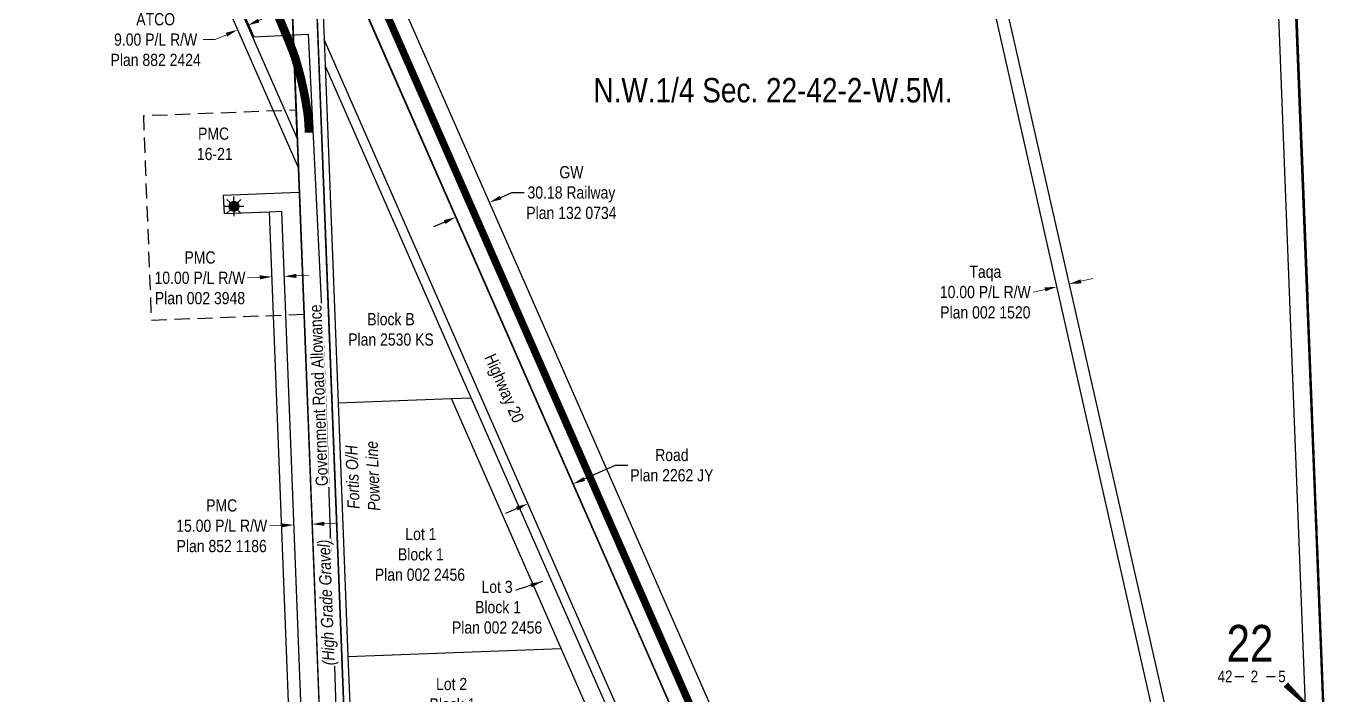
# Model space of a CAD drawing. Extents: x 665644 to 689199, y 5825051 to 5844826.
# Drawn here: x 688036 to 689103, y 5835063 to 5835612 of the extents above; entities that cross this region are included whole.
import ezdxf
from ezdxf.enums import TextEntityAlignment as Align

# ---------------------------------------------------------------- set-up
doc = ezdxf.new("R2010")
doc.units = 0
doc.header["$LTSCALE"] = 5
doc.header["$PDSIZE"] = 0.5
for name, pattern in [('BORDER2', [22.225, 6.35, -3.175, 6.35, -3.175, 0, -3.175]), ('foc-ACCESSROAD', [3.75, 2.5, -1.25]), ('foc-QUARTERLINE', [33, 25, -3, 2, -3]), ('foc-RAIL', [35, 25, -10])]:
    doc.linetypes.add(name, pattern=pattern)
doc.layers.get('Defpoints').update_dxf_attribs({"color": 9})
for name, color, linetype in [('10', 1, 'Continuous'), ('9', 3, 'Continuous'), ('AS-POWER', 104, 'foc-POWER'), ('AS-POWER-T', 104, 'Continuous'), ('AS-RAILWAY', 13, 'TRACKS'), ('AS-ROADS', 254, 'Continuous'), ('AS-TELEPHONE', 224, 'foc-TEL'), ('C-SYMBOL', 7, 'Continuous'), ('F-RW', 190, 'Continuous'), ('F-WS', 190, 'foc-ACCESSROAD'), ('F-WS-S', 190, 'Continuous'), ('L-QSEC', 8, 'foc-QUARTERLINE'), ('L-ROAD-T', 7, 'Continuous'), ('L-SEC', 7, 'Continuous'), ('L-SECLBL', 7, 'Continuous'), ('L-TITLEDB', 4, 'Continuous'), ('L-TITLEDB-T', 4, 'Continuous')]:
    doc.layers.add(name, color=color, linetype=linetype)
doc.layers.add('AS-COUNTY', color=7, linetype='BORDER2', lineweight=60, true_color=0xcc33ff)
for name, color, linetype, lineweight in [('F-RW-T', 190, 'Continuous', 9), ('F-WS-T', 190, 'Continuous', 9), ('T-TEXT', 48, 'Continuous', 18)]:
    doc.layers.add(name, color=color, linetype=linetype, lineweight=lineweight)
doc.styles.add('175L', font='ARIALN.TTF', dxfattribs={"height": 20})
doc.styles.add('80CG', font='ARIALN.TTF', dxfattribs={"height": 10})
doc.styles.add('80L', font='ARIALN.TTF', dxfattribs={"height": 10})
doc.styles.add('80LS', font='ARIALNI.TTF', dxfattribs={"height": 10})
doc.styles.add('foc-LtypeFont', font='ARIALN.TTF', dxfattribs={"height": 7.35})
doc.styles.add('SIMPLEX', font='ARIALN.TTF')
doc.linetypes.add('foc-POWER', pattern='A,6,-1,["P",foc-LtypeFont,S=0.2,R=0,X=-0.625,Y=-0.75],-1.24,4', length=12.24)
doc.linetypes.add('foc-TEL', pattern='A,2,-1,["T",foc-LtypeFont,S=0.2,R=0,X=-0.425,Y=-0.75],-1.24,8', length=12.24)
doc.linetypes.add('foc-TEL-NOLINE', pattern='A,0,-2,["T",foc-LtypeFont,S=0.2,R=0,X=-0.425,Y=-0.75],-10.24', length=12.24)
doc.linetypes.add('TRACKS', pattern='A,3.81,[130,ltypeshp1.shx,S=6.35,R=0,X=0,Y=0],3.81', length=7.62)
doc.dimstyles.new('Compass 5 000', dxfattribs={"dimscale": 5, "dimtxt": 9, "dimasz": 2, "dimexe": 0.2, "dimexo": 0.0625, "dimgap": 0.5, "dimtad": 0, "dimtih": 1, "dimtoh": 1, "dimzin": 0, "dimdsep": 46, "dimtxsty": '80CG', "dimcen": 0.1, "dimse1": 1, "dimse2": 1, "dimclrd": 256, "dimclrt": 256, "dimaunit": 1, "dimadec": 4, "dimazin": 0, "dimtfac": 0.06, "dimtofl": 0, "dimtmove": 0, "dimatfit": 1, "dimfxl": 0.2, "dimtolj": 1, "dimtzin": 0, "dimlwd": -1, "dimarcsym": 0})

# ---------------------------------------------------------------- blocks, each defined once
blk = doc.blocks.new('L-SECLBL')
at = {"layer": '9', "color": 7}
for p, q in [((-5.1, -27.8), (-12.3, -27.8)), ((20.7, -27.8), (13.5, -27.8))]:
    blk.add_line(p, q, dxfattribs=at)
at = {"layer": '10', "color": 2, "style": 'SIMPLEX'}
blk.add_attdef('SEC', text='', height=30, dxfattribs=at).set_placement((0, 0), align=Align.MIDDLE)
at = {"layer": '10', "color": 5, "style": '80L'}
blk.add_attdef('TWP', text='', height=9.5, dxfattribs=at).set_placement((-14.4, -27.4), align=Align.MIDDLE_RIGHT)
blk.add_attdef('RGE', text='', height=9.5, dxfattribs=at).set_placement((3.6, -27.4), align=Align.MIDDLE_CENTER)
blk.add_attdef('MER', text='', height=9.5, dxfattribs=at).set_placement((23.2, -27.4), align=Align.MIDDLE_LEFT)
blk = doc.blocks.new('*D2605')
at = {"layer": 'Defpoints', "color": 0, "transparency": 16777216}
for p in [(688879.7, 5835401), (688880.3, 5835398.1), (688889.6, 5835403.3)]:
    blk.add_point(p, dxfattribs=at)
at = {"layer": 'F-RW-T', "transparency": 16777216}
for p, q in [((688900, 5835402.6), (688909.8, 5835404.8)), ((688870.6, 5835395.9), (688860.8, 5835393.7))]:
    blk.add_line(p, q, dxfattribs=at)
for points in [[(688899.7, 5835404.2), (688900.4, 5835400.9), (688890.3, 5835400.4)], [(688870.2, 5835397.5), (688870.9, 5835394.3), (688880.3, 5835398.1)]]:
    blk.add_solid(points, dxfattribs=at)
at = {"layer": 'F-RW-T', "transparency": 16777216, "insert": (688821.7, 5835393.7), "char_height": 10, "attachment_point": 5, "style": '80CG'}
blk.add_mtext('\\A1;Taqa\\P10.00 P/L R/W\\PPlan 002 1520', dxfattribs=at)
blk = doc.blocks.new('*D2609')
at = {"layer": 'Defpoints', "color": 0, "transparency": 16777216}
for p in [(688214.1, 5835619.8), (688205.8, 5835616.2), (688209.1, 5835608.8)]:
    blk.add_point(p, dxfattribs=at)
at = {"layer": 'F-RW-T', "transparency": 16777216}
for p, q in [((688226.5, 5835616.4), (688235.6, 5835620.4)), ((688190.8, 5835600.7), (688180.8, 5835600.7)), ((688199.9, 5835604.7), (688190.8, 5835600.7))]:
    blk.add_line(p, q, dxfattribs=at)
for points in [[(688225.8, 5835617.9), (688227.1, 5835614.9), (688217.3, 5835612.4)], [(688199.3, 5835606.3), (688200.6, 5835603.2), (688209.1, 5835608.8)]]:
    blk.add_solid(points, dxfattribs=at)
at = {"layer": 'F-RW-T', "transparency": 16777216, "insert": (688142, 5835600.7), "char_height": 10, "attachment_point": 5, "style": '80CG'}
blk.add_mtext('\\A1;ATCO\\P9.00 P/L R/W\\PPlan 882 2424', dxfattribs=at)
blk = doc.blocks.new('*D2611')
at = {"layer": 'Defpoints', "color": 0, "transparency": 16777216}
for p in [(688255.2, 5835204), (688255.2, 5835202.8), (688270.2, 5835204.6)]:
    blk.add_point(p, dxfattribs=at)
at = {"layer": 'F-RW-T', "transparency": 16777216}
for p, q in [((688245.2, 5835202.5), (688235.2, 5835202.1)), ((688280.2, 5835203.8), (688290.2, 5835204.2))]:
    blk.add_line(p, q, dxfattribs=at)
for points in [[(688245.2, 5835204.1), (688245.3, 5835200.8), (688255.2, 5835202.8)], [(688280.2, 5835205.5), (688280.3, 5835202.1), (688270.2, 5835203.4)]]:
    blk.add_solid(points, dxfattribs=at)
at = {"layer": 'F-RW-T', "transparency": 16777216, "insert": (688196.1, 5835202.1), "char_height": 10, "attachment_point": 5, "style": '80CG'}
blk.add_mtext('\\A1;PMC\\P15.00 P/L R/W\\PPlan 852 1186', dxfattribs=at)
blk = doc.blocks.new('*D2614')
at = {"layer": 'Defpoints', "color": 0, "transparency": 16777216}
for p in [(688237.3, 5835406.2), (688244.8, 5835212.2), (688254.8, 5835212.6)]:
    blk.add_point(p, dxfattribs=at)
at = {"layer": 'F-RW-T', "transparency": 16777216}
for p, q in [((688227.3, 5835405.8), (688217.3, 5835405.4)), ((688257.3, 5835407), (688267.3, 5835407.4))]:
    blk.add_line(p, q, dxfattribs=at)
for points in [[(688227.3, 5835407.5), (688227.4, 5835404.2), (688237.3, 5835406.2)], [(688257.2, 5835408.7), (688257.4, 5835405.3), (688247.3, 5835406.6)]]:
    blk.add_solid(points, dxfattribs=at)
at = {"layer": 'F-RW-T', "transparency": 16777216, "insert": (688178.3, 5835405.4), "char_height": 10, "attachment_point": 5, "style": '80CG'}
blk.add_mtext('\\A1;PMC\\P10.00 P/L R/W\\PPlan 002 3948', dxfattribs=at)
blk = doc.blocks.new('*D2617')
at = {"layer": 'Defpoints', "color": 0, "transparency": 16777216}
for p in [(688413.4, 5835472), (688385.8, 5835459.9), (688415.5, 5835467.3)]:
    blk.add_point(p, dxfattribs=at)
at = {"layer": 'L-TITLEDB-T', "transparency": 16777216}
for p, q in [((688424.7, 5835471.3), (688433.8, 5835475.3)), ((688433.8, 5835475.3), (688443.8, 5835475.3)), ((688378.8, 5835451.1), (688369.6, 5835447.1))]:
    blk.add_line(p, q, dxfattribs=at)
for points in [[(688424, 5835472.8), (688425.3, 5835469.7), (688415.5, 5835467.3)], [(688378.1, 5835452.7), (688379.4, 5835449.6), (688387.9, 5835455.2)]]:
    blk.add_solid(points, dxfattribs=at)
at = {"layer": 'L-TITLEDB-T', "transparency": 16777216, "insert": (688482.6, 5835475.3), "char_height": 10, "attachment_point": 5, "style": '80CG'}
blk.add_mtext('\\A1;GW\\P30.18 Railway\\PPlan 132 0734', dxfattribs=at)
blk = doc.blocks.new('*D2618')
at = {"layer": 'Defpoints', "color": 0, "transparency": 16777216}
for p in [(688473.7, 5835259.5), (688436.9, 5835243.3), (688483.9, 5835236.4)]:
    blk.add_point(p, dxfattribs=at)
at = {"layer": 'L-TITLEDB-T', "transparency": 16777216}
for p, q in [((688493, 5835240.5), (688518.8, 5835251.8)), ((688518.8, 5835251.8), (688528.8, 5835251.8)), ((688437.9, 5835216.3), (688428.7, 5835212.2))]:
    blk.add_line(p, q, dxfattribs=at)
for points in [[(688492.4, 5835242), (688493.7, 5835238.9), (688483.9, 5835236.4)], [(688437.2, 5835217.8), (688438.5, 5835214.7), (688447, 5835220.3)]]:
    blk.add_solid(points, dxfattribs=at)
at = {"layer": 'L-TITLEDB-T', "transparency": 16777216, "insert": (688564.9, 5835251.8), "char_height": 10, "attachment_point": 5, "style": '80CG'}
blk.add_mtext('\\A1;Road\\PPlan 2262 JY', dxfattribs=at)
blk = doc.blocks.new('*D2628')
at = {"layer": 'Defpoints', "color": 0, "transparency": 16777216}
for p in [(689058.8, 5835701), (689063.5, 5835580.6), (689078.5, 5835581.2)]:
    blk.add_point(p, dxfattribs=at)
at = {"layer": 'L-TITLEDB-T', "transparency": 16777216}
for p, q in [((689083.8, 5835702), (689093.8, 5835702.4)), ((689048.8, 5835700.6), (689038.8, 5835700.2))]:
    blk.add_line(p, q, dxfattribs=at)
for points in [[(689048.8, 5835702.3), (689048.9, 5835699), (689058.8, 5835701)], [(689083.7, 5835703.6), (689083.9, 5835700.3), (689073.8, 5835701.6)]]:
    blk.add_solid(points, dxfattribs=at)
at = {"layer": 'L-TITLEDB-T', "transparency": 16777216, "insert": (688998, 5835700.2), "char_height": 10, "attachment_point": 5, "style": '80CG'}
blk.add_mtext('\\A1;15.00 Drainage\\PDitch R/W\\PPlan 852 1514', dxfattribs=at)
blk = doc.blocks.new('GAS')
h = blk.add_hatch(color=255)
h.dxf.hatch_style = 1
edge = h.paths.add_edge_path()
edge.add_arc((0, 0), 0.9, 0, 360)
for p, q in [((-0.81, 0), (-1.62, 0)), ((-0.57, 0.57), (-1.14, 1.14)), ((0, 0.81), (0, 1.62)), ((0.57, 0.57), (1.14, 1.14)), ((1.62, 0), (0.81, 0)), ((-0.57, -0.57), (-1.14, -1.14)), ((0, -0.81), (0, -1.62)), ((1.14, -1.14), (0.57, -0.57))]:
    blk.add_line(p, q)
blk.add_circle((0, 0), 0.8)

msp = doc.modelspace()

# ---------------------------------------------------------------- linework, layer by layer
at = {"layer": 'AS-POWER', "flags": 128}
for points in [[(688171.903, 5835717.751), (688182.766, 5835693.267), (688186.248, 5835684.729), (688222.559, 5835603.004), (688267.281, 5835605.171)], [(688298.624, 5834909.651), (688293.282, 5834948.791), (688291.152, 5835011.169), (688282.746, 5835271.478), (688280.128, 5835339.546), (688280.041, 5835341.839), (688267.281, 5835605.171)]]:
    msp.add_lwpolyline(points, dxfattribs=at)
at = {"layer": 'AS-RAILWAY', "linetype": 'foc-RAIL', "ltscale": 0.7, "const_width": 5, "flags": 128}
msp.add_lwpolyline([(688637.913, 5834922.816), (687891.449, 5836624.112), (687710.811, 5837048.649, -0.09634829), (687671.806, 5837364.66), (687675.252, 5837422.084), (687681.315, 5837522.38)], format="xyb", dxfattribs=at)
at = {"layer": 'AS-RAILWAY', "linetype": 'Continuous', "flags": 128}
for points in [[(688635.624, 5834921.811), (687889.154, 5836623.12), (687708.468, 5837047.771, -0.09637776), (687669.312, 5837364.822), (687672.756, 5837422.234), (687678.819, 5837522.531)], [(688640.202, 5834923.82), (687893.744, 5836625.104), (687713.154, 5837049.527, -0.0963187), (687674.301, 5837364.499), (687677.747, 5837421.935), (687683.81, 5837522.229)]]:
    msp.add_lwpolyline(points, format="xyb", dxfattribs=at)
at = {"layer": 'AS-ROADS', "const_width": 7.001}
msp.add_lwpolyline([(688267.606, 5835524.497, 0.01386495), (688267.025, 5835535.364, 0.02046822), (688266.127, 5835542.683, 0.00071689), (688264.749, 5835550.993, 0.0049867), (688264.537, 5835552.185, 0.01162902), (688261.314, 5835567.375, 0.0130352), (688257.774, 5835580.769, 0.00315513), (688256.607, 5835584.671, 0.00661219), (688256.013, 5835586.521, 0.01303966), (688253.573, 5835593.214, 0.00557537), (688247.289, 5835608.64, 0.00249516), (688232.093, 5835644.287, 0.00237283)], format="xyb", dxfattribs=at)
at = {"layer": 'AS-TELEPHONE', "linetype": 'foc-TEL-NOLINE', "flags": 128}
msp.add_lwpolyline([(687275.667, 5837417.131, -0.24845623), (687664.228, 5837109.417), (687875.407, 5836623.493), (688222.619, 5835832.339), (688621.806, 5834922.191)], format="xyb", dxfattribs=at)
at = {"layer": 'F-RW', "flags": 128}
for points in [[(688175.592, 5835685.073), (688258.909, 5835495.235)], [(688962.177, 5835035.494), (688822.55, 5835653.992)], [(688832.458, 5835655.52), (688971.619, 5835041.452)], [(688259.674, 5835475.315), (688197.432, 5835472.892)], [(688197.432, 5835472.892), (688198.002, 5835457.893)], [(688235.272, 5835459.359), (688198.002, 5835457.893)], [(688245.263, 5835459.752), (688235.272, 5835459.359)], [(688252.734, 5835008.407), (688235.272, 5835459.359)]]:
    msp.add_lwpolyline(points, dxfattribs=at)
at = {"layer": 'F-WS', "flags": 128}
msp.add_lwpolyline([(688263.601, 5835375.307), (688138.678, 5835370.491), (688134.055, 5835490.417), (688132.205, 5835538.387), (688257.128, 5835543.203), (688258.977, 5835495.233), (688259.363, 5835485.239), (688262.907, 5835393.296)], close=True, dxfattribs=at)
at = {"layer": 'L-QSEC', "flags": 128}
msp.add_lwpolyline([(689068.235, 5835845.043), (689103.186, 5834940.868)], dxfattribs=at)
at = {"layer": 'L-SEC', "flags": 128}
for points in [[(688246.721, 5835813.155), (688262.215, 5835411.264), (688277.708, 5835009.373)], [(688297.811, 5835010.148), (688282.317, 5835412.042), (688266.824, 5835813.935)]]:
    msp.add_lwpolyline(points, dxfattribs=at)
at = {"layer": 'L-SECLBL', "flags": 128}
msp.add_lwpolyline([(689099.315, 5835041.018, 0, 5.001, 0), (689067.899, 5835071.786, 0, 0, 0)], format="xyseb", dxfattribs=at)
at = {"layer": 'L-TITLEDB', "flags": 128}
for points in [[(689053.488, 5835839.311), (689084.334, 5835040.227)], [(689068.48, 5835839.895), (689098.753, 5835055.797)], [(688257.955, 5835519.779), (688250.587, 5835712.23)], [(688475.558, 5835330.403), (688309.01, 5835709.99)], [(688185.688, 5835684.475), (688257.955, 5835519.779)], [(688278.204, 5835646.981), (688279.951, 5835600.878)], [(688279.951, 5835600.878), (688280.758, 5835579.597)], [(688603.089, 5835039.918), (688475.558, 5835330.403)], [(688575.42, 5835027.77), (688447.966, 5835318.273)], [(688291.457, 5835302.923), (688384.302, 5835306.496)], [(688291.457, 5835302.923), (688299.565, 5835094.851)], [(688384.302, 5835306.496), (688400.4, 5835307.111)], [(688474.247, 5835101.581), (688384.302, 5835306.496)], [(688526.835, 5835018.971), (688400.4, 5835307.111)], [(688299.565, 5835094.851), (688474.247, 5835101.581)], [(688299.565, 5835094.851), (688302.848, 5835010.358)], [(688510.656, 5835018.33), (688474.247, 5835101.581)]]:
    msp.add_lwpolyline(points, dxfattribs=at)

# ---------------------------------------------------------------- block references
at = {"layer": 'F-WS-S', "xscale": 5.000620076889534, "yscale": 5.000620076889534, "zscale": 5.000620076889534, "rotation": 359.9812632251431}
msp.add_blockref('GAS', (688206.115, 5835464.04), dxfattribs=at)
at = {"layer": 'L-SECLBL', "xscale": 1.000124015377907, "yscale": 1.000124015377907, "zscale": 1.000124015377907, "rotation": 359.9812632251431}
msp.add_blockref('L-SECLBL', (689038.523, 5835106.039), dxfattribs=at).add_auto_attribs({'SEC': '22', 'TWP': '42', 'RGE': '2', 'MER': '5'})

# ---------------------------------------------------------------- texts
at = {"layer": 'AS-POWER-T', "insert": (688299.341, 5835213.211), "char_height": 10.00124, "attachment_point": 1, "rotation": 92.207702, "style": '175L'}
msp.add_mtext_dynamic_manual_height_columns('\\pi2.5502;{\\fArial Narrow|b0|i1|c0|p34;Fortis O/H\\P\\pi0.32276;Power Line}', width=57.1191, gutter_width=50, heights=[0], dxfattribs=at)
at = {"layer": 'C-SYMBOL', "color": 3, "style": '175L'}
msp.add_text('N.W.1/4 Sec. 22-42-2-W.5M.', height=20.00248, rotation=359.981263, dxfattribs=at).set_placement((688647.706, 5835543.258), align=Align.BOTTOM_CENTER)
at = {"layer": 'F-WS-T', "insert": (688175.137, 5835528.652), "char_height": 10.00124, "attachment_point": 1, "rotation": 359.981263, "style": '175L'}
msp.add_mtext_dynamic_manual_height_columns('\\pi1.5867,t71.595;PMC\\P\\pi0.66231,t70.671;16-21', width=27.27599, gutter_width=50, heights=[0], dxfattribs=at)
at = {"layer": 'L-ROAD-T', "insert": (688420.126, 5835344.786), "char_height": 10.00124, "attachment_point": 1, "rotation": 293.694337, "style": '80L'}
msp.add_mtext_dynamic_manual_height_columns('\\pi0.48635;Highway 20', width=59.38377, gutter_width=50, heights=[0], dxfattribs=at)
at = {"layer": 'L-TITLEDB-T', "char_height": 10.00124, "attachment_point": 1, "rotation": 359.981263, "style": '80L'}
for s, insert in [('\\pi18.025;Block B\\P\\pi2.4264;Plan 2530 KS', (688297.327, 5835376.542)), ('\\pi25.451;Lot 1\\P\\pi19.42;Block 1\\P\\pi0.48548;Plan 002 2456', (688321.098, 5835200.411)), ('\\pi24.663;Lot 3\\P\\pi19.42;Block 1\\P\\pi0.48548;Plan 002 2456', (688384.28, 5835157.095)), ('\\pi24.694;Lot 2\\P\\pi19.42;Block 1\\P\\pi0.48548;Plan 002 2456', (688347.003, 5835077.394))]:
    msp.add_mtext_dynamic_manual_height_columns(s, width=73.44925, gutter_width=50, heights=[0], dxfattribs=dict(at, insert=insert))

# ---------------------------------------------------------------- dimensions: what is measured, and where the dimension line sits
at = {"layer": 'F-RW-T'}
for p1, p2, distance, text, picture, middle in [((688214.068, 5835619.797), (688205.828, 5835616.18), 8.098, 'ATCO\\P9.00 P/L R/W\\PPlan 882 2424', '*D2609', (688142.044, 5835600.728)), ((688889.619, 5835403.288), (688879.655, 5835401.038), 2.995, 'Taqa\\P10.00 P/L R/W\\PPlan 002 1520', '*D2605', (688821.719, 5835393.712))]:
    dim = msp.add_aligned_dim(p1=p1, p2=p2, distance=distance, text=text, dimstyle='Compass 5 000', dxfattribs=at)
    dim.commit()
    dim.dimension.update_dxf_attribs({"geometry": picture, "text_midpoint": middle})
at = {"layer": 'L-TITLEDB-T'}
for base, p1, p2, angle, text, picture, middle in [((689058.826, 5835701.018), (689078.47, 5835581.151), (689063.476, 5835580.572), 182.210587, '15.00 Drainage\\PDitch R/W\\PPlan 852 1514', '*D2628', (688998.029, 5835700.247)), ((688483.868, 5835236.442), (688436.888, 5835243.338), (688473.747, 5835259.51), 23.68869, 'Road\\PPlan 2262 JY', '*D2618', (688564.939, 5835251.789))]:
    dim = msp.add_linear_dim(base=base, p1=p1, p2=p2, angle=angle, text=text, dimstyle='Compass 5 000', dxfattribs=at)
    dim.commit()
    dim.dimension.update_dxf_attribs({"geometry": picture, "text_midpoint": middle, "dimtype": 161})
dim = msp.add_aligned_dim(p1=(688385.847, 5835459.912), p2=(688413.425, 5835472.012), distance=-5.199, text='GW\\P30.18 Railway\\PPlan 132 0734', dimstyle='Compass 5 000', dxfattribs=at)
dim.commit()
dim.dimension.update_dxf_attribs({"geometry": '*D2617', "text_midpoint": (688482.553, 5835475.287)})

# ---------------------------------------------------------------- leaders
at = {"layer": 'L-TITLEDB-T', "path_type": 1}
msp.add_leader([(688458.911, 5835156.403), (688436.757, 5835149.17)], dimstyle='Compass 5 000', override={"dimgap": 0.5, "dimtad": 0}, dxfattribs=at)

# ---------------------------------------------------------------- next in the draw order: texts
at = {"layer": 'L-ROAD-T', "insert": (688270.476, 5835308.845), "char_height": 10.00124, "width": 148.62457, "attachment_point": 2, "rotation": 92.108277, "style": '80L', "bg_fill": 3, "box_fill_scale": 1.1, "bg_fill_color": 256, "bg_fill_transparency": 0}
msp.add_mtext('Government Road Allowance', dxfattribs=at)

# ---------------------------------------------------------------- next in the draw order: linework, layer by layer
at = {"layer": 'AS-TELEPHONE', "linetype": 'foc-TEL-NOLINE', "flags": 128}
msp.add_lwpolyline([(688281.596, 5834908.991), (688246.721, 5835813.156)], dxfattribs=at)
at = {"layer": 'F-RW', "flags": 128}
msp.add_lwpolyline([(688262.724, 5835008.789), (688245.263, 5835459.752)], dxfattribs=at)
at = {"layer": 'L-TITLEDB', "flags": 128}
for points in [[(688447.966, 5835318.273), (688270.301, 5835723.371)], [(688273.229, 5835646.873), (688297.805, 5835010.159)], [(688535.229, 5835019.294), (688279.951, 5835600.878)], [(688280.758, 5835579.597), (688291.457, 5835302.923)], [(688400.4, 5835307.111), (688280.758, 5835579.597)]]:
    msp.add_lwpolyline(points, dxfattribs=at)

# ---------------------------------------------------------------- next in the draw order: dimensions: what is measured, and where the dimension line sits
at = {"layer": 'F-RW-T'}
dim = msp.add_linear_dim(base=(688237.33, 5835406.219), p1=(688254.834, 5835212.564), p2=(688244.844, 5835212.177), angle=182.21749, text='PMC\\P10.00 P/L R/W\\PPlan 002 3948', dimstyle='Compass 5 000', dxfattribs=at)
dim.commit()
dim.dimension.update_dxf_attribs({"geometry": '*D2614', "text_midpoint": (688178.252, 5835405.445), "dimtype": 161})
dim = msp.add_aligned_dim(p1=(688270.182, 5835204.608), p2=(688255.164, 5835204.026), distance=1.183, text='PMC\\P15.00 P/L R/W\\PPlan 852 1186', dimstyle='Compass 5 000', dxfattribs=at)
dim.commit()
dim.dimension.update_dxf_attribs({"geometry": '*D2611', "text_midpoint": (688196.139, 5835202.071)})

# ---------------------------------------------------------------- next in the draw order: texts
at = {"layer": 'T-TEXT', "insert": (688276.732, 5835139.032), "char_height": 10.00124, "width": 102.58885, "attachment_point": 2, "rotation": 92.295312, "style": '80LS', "bg_fill": 3, "box_fill_scale": 1.1, "bg_fill_color": 256, "bg_fill_transparency": 0}
msp.add_mtext('(High Grade Gravel)', dxfattribs=at)

# ---------------------------------------------------------------- next in the draw order: linework, layer by layer
at = {"layer": 'AS-COUNTY', "const_width": 2, "flags": 128}
msp.add_lwpolyline([(688570.098, 5834920.354), (688526.66, 5835019.106), (689099.066, 5835041.128), (689035.236, 5836668.495), (688209.68, 5836636.699), (688177.055, 5837440.041), (688146.331, 5838243.664), (687727.456, 5838227.425, -0.02774603), (687726.199, 5838031.873), (687689.457, 5837420.74), (687686.027, 5837363.258, 0.09636998), (687724.417, 5837052.946, 0.00292608), (687727.516, 5837043.344, 0.02425119), (687757.334, 5836965.676), (687907.177, 5836624.501), (687823.115, 5836621.174), (687657.303, 5836998.653), (687617.746, 5837088.665, 0.24246791), (687276.404, 5837365.251)], format="xyb", dxfattribs=at)

doc.saveas('drawing.dxf')
